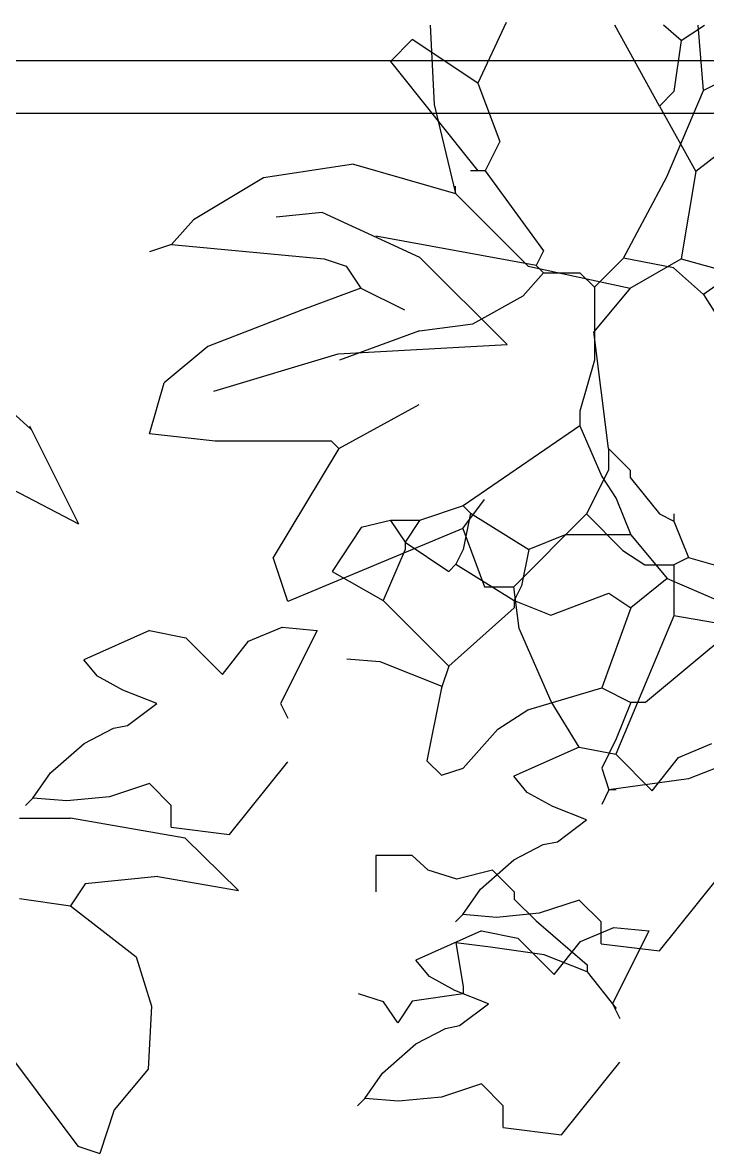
# Model space of a CAD drawing. Header units: millimetres. Extents: x 182 to 305, y 81 to 164.
# Drawn here: x 259.0248 to 259.1549, y 109.4201 to 109.6349 of the extents above; entities that cross this region are included whole.
import ezdxf

# ---------------------------------------------------------------- set-up
doc = ezdxf.new("R2010")
doc.units = ezdxf.units.MM
doc.layers.add('86', color=7, linetype='Continuous')
doc.layers.add('LF', color=7, linetype='Continuous')

msp = doc.modelspace()

# ---------------------------------------------------------------- linework, layer by layer
at = {"layer": '86', "color": 252}
for p, q in [((259.116706, 109.634863), (259.111304, 109.623336)), ((259.116706, 109.634863), (259.111304, 109.623336)), ((259.102224, 109.634407), (259.103024, 109.619336)), ((259.102224, 109.634407), (259.103024, 109.619336)), ((259.145793, 109.61902), (259.137322, 109.634407)), ((259.145793, 109.61902), (259.137322, 109.634407)), ((259.149944, 109.631474), (259.146593, 109.634407)), ((259.149944, 109.631474), (259.146593, 109.634407)), ((259.149944, 109.631474), (259.154341, 109.634407)), ((259.149944, 109.631474), (259.154341, 109.634407)), ((259.154201, 109.621954), (259.153131, 109.634407)), ((259.154201, 109.621954), (259.153131, 109.634407)), ((259.09885, 109.631639), (259.094699, 109.627488)), ((259.09885, 109.631639), (259.094699, 109.627488)), ((259.111304, 109.623336), (259.09885, 109.631639)), ((259.111304, 109.623336), (259.09885, 109.631639)), ((259.149944, 109.631474), (259.148562, 109.621789)), ((259.149944, 109.631474), (259.148562, 109.621789)), ((259.094699, 109.627488), (259.111304, 109.60673)), ((259.094699, 109.627488), (259.111304, 109.60673)), ((259.111304, 109.623336), (259.115456, 109.612264)), ((259.111304, 109.623336), (259.115456, 109.612264)), ((259.147208, 109.605571), (259.154201, 109.621954)), ((259.147208, 109.605571), (259.154201, 109.621954)), ((259.15697, 109.623336), (259.154201, 109.621954)), ((259.15697, 109.623336), (259.154201, 109.621954)), ((259.148562, 109.621789), (259.145793, 109.61902)), ((259.148562, 109.621789), (259.145793, 109.61902)), ((259.103024, 109.619336), (259.107048, 109.602414)), ((259.103024, 109.619336), (259.107048, 109.602414)), ((259.145793, 109.61902), (259.152713, 109.606566)), ((259.145793, 109.61902), (259.152713, 109.606566)), ((259.165168, 109.616255), (259.152713, 109.606566)), ((259.165168, 109.616255), (259.152713, 109.606566)), ((259.115456, 109.612264), (259.112687, 109.60673)), ((259.115456, 109.612264), (259.112687, 109.60673)), ((259.087673, 109.607952), (259.070616, 109.605356)), ((259.087673, 109.607952), (259.070616, 109.605356)), ((259.087673, 109.607952), (259.107048, 109.602414)), ((259.087673, 109.607952), (259.107048, 109.602414)), ((259.070616, 109.605356), (259.057271, 109.597367)), ((259.070616, 109.605356), (259.057271, 109.597367)), ((259.111304, 109.60673), (259.109922, 109.60673)), ((259.111304, 109.60673), (259.109922, 109.60673)), ((259.112687, 109.60673), (259.111304, 109.60673)), ((259.112687, 109.60673), (259.111304, 109.60673)), ((259.112687, 109.60673), (259.123759, 109.591507)), ((259.112687, 109.60673), (259.123759, 109.591507)), ((259.138982, 109.590125), (259.147208, 109.605571)), ((259.138982, 109.590125), (259.147208, 109.605571)), ((259.152713, 109.606566), (259.149944, 109.58996)), ((259.152713, 109.606566), (259.149944, 109.58996)), ((259.107048, 109.602414), (259.107048, 109.603801)), ((259.107048, 109.602414), (259.107048, 109.603801)), ((259.107048, 109.602414), (259.120885, 109.588578)), ((259.107048, 109.602414), (259.120885, 109.588578)), ((259.081699, 109.598768), (259.072973, 109.597883)), ((259.081699, 109.598768), (259.072973, 109.597883)), ((259.100279, 109.590216), (259.081699, 109.598768)), ((259.100279, 109.590216), (259.081699, 109.598768)), ((259.057271, 109.597367), (259.05308, 109.592729)), ((259.057271, 109.597367), (259.05308, 109.592729)), ((259.122376, 109.588742), (259.09193, 109.594276)), ((259.122376, 109.588742), (259.09193, 109.594276)), ((259.05308, 109.592729), (259.048928, 109.591347)), ((259.05308, 109.592729), (259.048928, 109.591347)), ((259.05308, 109.592729), (259.082139, 109.58996)), ((259.05308, 109.592729), (259.082139, 109.58996)), ((259.082139, 109.58996), (259.086291, 109.588578)), ((259.082139, 109.58996), (259.086291, 109.588578)), ((259.116888, 109.5737), (259.100279, 109.590216)), ((259.116888, 109.5737), (259.100279, 109.590216)), ((259.123759, 109.591507), (259.122376, 109.588742)), ((259.123759, 109.591507), (259.122376, 109.588742)), ((259.138982, 109.590125), (259.133444, 109.584591)), ((259.138982, 109.590125), (259.133444, 109.584591)), ((259.148479, 109.588263), (259.138982, 109.590125)), ((259.148479, 109.588263), (259.138982, 109.590125)), ((259.140259, 109.584426), (259.149944, 109.58996)), ((259.140259, 109.584426), (259.149944, 109.58996)), ((259.149944, 109.58996), (259.162818, 109.58645)), ((259.149944, 109.58996), (259.162818, 109.58645)), ((259.16389, 109.590125), (259.154201, 109.583204)), ((259.16389, 109.590125), (259.154201, 109.583204)), ((259.086291, 109.588578), (259.089056, 109.584426)), ((259.086291, 109.588578), (259.089056, 109.584426)), ((259.120885, 109.588578), (259.140259, 109.584426)), ((259.120885, 109.588578), (259.140259, 109.584426)), ((259.122376, 109.588742), (259.123759, 109.587356)), ((259.122376, 109.588742), (259.123759, 109.587356)), ((259.154201, 109.583204), (259.148479, 109.588263)), ((259.154201, 109.583204), (259.148479, 109.588263)), ((259.119884, 109.582937), (259.123759, 109.587356)), ((259.119884, 109.582937), (259.123759, 109.587356)), ((259.123759, 109.587356), (259.130679, 109.587356)), ((259.123759, 109.587356), (259.130679, 109.587356)), ((259.130679, 109.587356), (259.133444, 109.584591)), ((259.130679, 109.587356), (259.133444, 109.584591)), ((259.089056, 109.584426), (259.077988, 109.580275)), ((259.089056, 109.584426), (259.077988, 109.580275)), ((259.089056, 109.584426), (259.097359, 109.580275)), ((259.089056, 109.584426), (259.097359, 109.580275)), ((259.140259, 109.584426), (259.133339, 109.576123)), ((259.140259, 109.584426), (259.133339, 109.576123)), ((259.133444, 109.584591), (259.133444, 109.57075)), ((259.133444, 109.584591), (259.133444, 109.57075)), ((259.154201, 109.583204), (259.168042, 109.561065)), ((259.154201, 109.583204), (259.168042, 109.561065)), ((259.110352, 109.577611), (259.119884, 109.582937)), ((259.110352, 109.577611), (259.119884, 109.582937)), ((259.077988, 109.580275), (259.059996, 109.573355)), ((259.077988, 109.580275), (259.059996, 109.573355)), ((259.100233, 109.576288), (259.110352, 109.577611)), ((259.100233, 109.576288), (259.110352, 109.577611)), ((259.100233, 109.576288), (259.085014, 109.57075)), ((259.100233, 109.576288), (259.085014, 109.57075)), ((259.136108, 109.553984), (259.133339, 109.576123)), ((259.136108, 109.553984), (259.133339, 109.576123)), ((259.059996, 109.573355), (259.051693, 109.566438)), ((259.059996, 109.573355), (259.051693, 109.566438)), ((259.084796, 109.571931), (259.116888, 109.5737)), ((259.084796, 109.571931), (259.116888, 109.5737)), ((259.026367, 109.557624), (259.011157, 109.571433)), ((259.026367, 109.557624), (259.011157, 109.571433)), ((259.061149, 109.564853), (259.084796, 109.571931)), ((259.061149, 109.564853), (259.084796, 109.571931)), ((259.133444, 109.57075), (259.130679, 109.561065)), ((259.133444, 109.57075), (259.130679, 109.561065)), ((259.048928, 109.556749), (259.051693, 109.566438)), ((259.048928, 109.556749), (259.051693, 109.566438)), ((259.084904, 109.553984), (259.100128, 109.562287)), ((259.084904, 109.553984), (259.100128, 109.562287)), ((258.9943, 109.561065), (259.035445, 109.539671)), ((258.9943, 109.561065), (259.035445, 109.539671)), ((259.130679, 109.561065), (259.130679, 109.558296)), ((259.130679, 109.561065), (259.130679, 109.558296)), ((259.026125, 109.558296), (259.035445, 109.539671)), ((259.026125, 109.558296), (259.035445, 109.539671)), ((259.130679, 109.558296), (259.108535, 109.543077)), ((259.130679, 109.558296), (259.108535, 109.543077)), ((259.130679, 109.558296), (259.13483, 109.548611)), ((259.130679, 109.558296), (259.13483, 109.548611)), ((259.061382, 109.555366), (259.048928, 109.556749)), ((259.061382, 109.555366), (259.048928, 109.556749)), ((259.083522, 109.555366), (259.061382, 109.555366)), ((259.083522, 109.555366), (259.061382, 109.555366)), ((259.084904, 109.553984), (259.083522, 109.555366)), ((259.084904, 109.553984), (259.083522, 109.555366)), ((259.084904, 109.553984), (259.07245, 109.533227)), ((259.084904, 109.553984), (259.07245, 109.533227)), ((259.136108, 109.553984), (259.140259, 109.549833)), ((259.136108, 109.553984), (259.136108, 109.549833)), ((259.136108, 109.553984), (259.140259, 109.549833)), ((259.136108, 109.553984), (259.136108, 109.549833)), ((259.136108, 109.549833), (259.131956, 109.54153)), ((259.136108, 109.549833), (259.131956, 109.54153)), ((259.140259, 109.549833), (259.140259, 109.548446)), ((259.140259, 109.549833), (259.140259, 109.548446)), ((259.13483, 109.548611), (259.137595, 109.544459)), ((259.13483, 109.548611), (259.137595, 109.544459)), ((259.140259, 109.548446), (259.145793, 109.54153)), ((259.140259, 109.548446), (259.145793, 109.54153)), ((259.108535, 109.543077), (259.100233, 109.540308)), ((259.108535, 109.543077), (259.100233, 109.540308)), ((259.10843, 109.538761), (259.112582, 109.544295)), ((259.10843, 109.538761), (259.112582, 109.544295)), ((259.108535, 109.543077), (259.109922, 109.54169)), ((259.108535, 109.543077), (259.109922, 109.54169)), ((259.137595, 109.544459), (259.140364, 109.537539)), ((259.137595, 109.544459), (259.140364, 109.537539)), ((259.094699, 109.540308), (259.089165, 109.538925)), ((259.094699, 109.540308), (259.089165, 109.538925)), ((259.100233, 109.540308), (259.094699, 109.540308)), ((259.094699, 109.540308), (259.097468, 109.536156)), ((259.100233, 109.540308), (259.094699, 109.540308)), ((259.094699, 109.540308), (259.097468, 109.536156)), ((259.100233, 109.540308), (259.097468, 109.536156)), ((259.100233, 109.540308), (259.097468, 109.536156)), ((259.109922, 109.54169), (259.108535, 109.534774)), ((259.109922, 109.54169), (259.108535, 109.534774)), ((259.109922, 109.54169), (259.12099, 109.534774)), ((259.109922, 109.54169), (259.12099, 109.534774)), ((259.131956, 109.54153), (259.118116, 109.527689)), ((259.131956, 109.54153), (259.118116, 109.527689)), ((259.131956, 109.54153), (259.138873, 109.534609)), ((259.131956, 109.54153), (259.138873, 109.534609)), ((259.145793, 109.54153), (259.148562, 109.540143)), ((259.145793, 109.54153), (259.148562, 109.540143)), ((259.148562, 109.54153), (259.148562, 109.540143)), ((259.148562, 109.54153), (259.148562, 109.540143)), ((259.10843, 109.538761), (259.075219, 109.524924)), ((259.10843, 109.538761), (259.075219, 109.524924)), ((259.089165, 109.538925), (259.083627, 109.530622)), ((259.089165, 109.538925), (259.083627, 109.530622)), ((259.10843, 109.538761), (259.112582, 109.527689)), ((259.10843, 109.538761), (259.112582, 109.527689)), ((259.148562, 109.540143), (259.151327, 109.533227)), ((259.148562, 109.540143), (259.151327, 109.533227)), ((259.097468, 109.536156), (259.097468, 109.534774)), ((259.097468, 109.536156), (259.105771, 109.530622)), ((259.097468, 109.536156), (259.097468, 109.534774)), ((259.097468, 109.536156), (259.105771, 109.530622)), ((259.12791, 109.537539), (259.12099, 109.534774)), ((259.12791, 109.537539), (259.12099, 109.534774)), ((259.140364, 109.537539), (259.12791, 109.537539)), ((259.140364, 109.537539), (259.12791, 109.537539)), ((259.140364, 109.537539), (259.147285, 109.529236)), ((259.140364, 109.537539), (259.147285, 109.529236)), ((259.097468, 109.534774), (259.093316, 109.525085)), ((259.097468, 109.534774), (259.093316, 109.525085)), ((259.108535, 109.534774), (259.107153, 109.532005)), ((259.108535, 109.534774), (259.107153, 109.532005)), ((259.12099, 109.534774), (259.119607, 109.527854)), ((259.12099, 109.534774), (259.119607, 109.527854)), ((259.138873, 109.534609), (259.143024, 109.53184)), ((259.138873, 109.534609), (259.143024, 109.53184)), ((259.075219, 109.524924), (259.07245, 109.533227)), ((259.075219, 109.524924), (259.07245, 109.533227)), ((259.105771, 109.530622), (259.107153, 109.532005)), ((259.105771, 109.530622), (259.107153, 109.532005)), ((259.107153, 109.532005), (259.118225, 109.525085)), ((259.107153, 109.532005), (259.118225, 109.525085)), ((259.143024, 109.53184), (259.148562, 109.53184)), ((259.143024, 109.53184), (259.148562, 109.53184)), ((259.151327, 109.533227), (259.148562, 109.53184)), ((259.151327, 109.533227), (259.148562, 109.53184)), ((259.148562, 109.53184), (259.148562, 109.522155)), ((259.148562, 109.53184), (259.148562, 109.522155)), ((259.151327, 109.533227), (259.161016, 109.530458)), ((259.151327, 109.533227), (259.161016, 109.530458)), ((259.083627, 109.530622), (259.093316, 109.525085)), ((259.083627, 109.530622), (259.093316, 109.525085)), ((259.112582, 109.527689), (259.118116, 109.527689)), ((259.112582, 109.527689), (259.118116, 109.527689)), ((259.119164, 109.519745), (259.118116, 109.527689)), ((259.119164, 109.519745), (259.118116, 109.527689)), ((259.119607, 109.527854), (259.118225, 109.525085)), ((259.119607, 109.527854), (259.118225, 109.525085)), ((259.147285, 109.529236), (259.140364, 109.523702)), ((259.147285, 109.529236), (259.140364, 109.523702)), ((259.147285, 109.529236), (259.15697, 109.525085)), ((259.147285, 109.529236), (259.15697, 109.525085)), ((259.125141, 109.52232), (259.136213, 109.526471)), ((259.125141, 109.52232), (259.136213, 109.526471)), ((259.136213, 109.526471), (259.140364, 109.523702)), ((259.136213, 109.526471), (259.140364, 109.523702)), ((259.093316, 109.525085), (259.105771, 109.51263)), ((259.093316, 109.525085), (259.105771, 109.51263)), ((259.118225, 109.523702), (259.105771, 109.51263)), ((259.118225, 109.523702), (259.105771, 109.51263)), ((259.118225, 109.525085), (259.118225, 109.523702)), ((259.118225, 109.525085), (259.125141, 109.52232)), ((259.118225, 109.525085), (259.118225, 109.523702)), ((259.118225, 109.525085), (259.125141, 109.52232)), ((259.140364, 109.523702), (259.13483, 109.508479)), ((259.140364, 109.523702), (259.13483, 109.508479)), ((259.148562, 109.522155), (259.13749, 109.495864)), ((259.148562, 109.522155), (259.13749, 109.495864)), ((259.156274, 109.52081), (259.148562, 109.522155)), ((259.156274, 109.52081), (259.148562, 109.522155)), ((259.048924, 109.519356), (259.03647, 109.513823)), ((259.048924, 109.519356), (259.03647, 109.513823)), ((259.048924, 109.519356), (259.055844, 109.517974)), ((259.048924, 109.519356), (259.055844, 109.517974)), ((259.067766, 109.517357), (259.07412, 109.52002)), ((259.067766, 109.517357), (259.07412, 109.52002)), ((259.080753, 109.519356), (259.073833, 109.50552)), ((259.080753, 109.519356), (259.073833, 109.50552)), ((259.07412, 109.52002), (259.080753, 109.519356)), ((259.07412, 109.52002), (259.080753, 109.519356)), ((259.125264, 109.505899), (259.119164, 109.519745)), ((259.125264, 109.505899), (259.119164, 109.519745)), ((259.159739, 109.519551), (259.143133, 109.505714)), ((259.159739, 109.519551), (259.143133, 109.505714)), ((259.055844, 109.517974), (259.062765, 109.511054)), ((259.055844, 109.517974), (259.062765, 109.511054)), ((259.062765, 109.511054), (259.067766, 109.517357)), ((259.062765, 109.511054), (259.067766, 109.517357)), ((259.039043, 109.5107), (259.03647, 109.513823)), ((259.039043, 109.5107), (259.03647, 109.513823)), ((259.086396, 109.514017), (259.092671, 109.513488)), ((259.086396, 109.514017), (259.092671, 109.513488)), ((259.092671, 109.513488), (259.104491, 109.508783)), ((259.092671, 109.513488), (259.104491, 109.508783)), ((259.105771, 109.51263), (259.104384, 109.508479)), ((259.105771, 109.51263), (259.104384, 109.508479)), ((259.043873, 109.508037), (259.039043, 109.5107)), ((259.043873, 109.508037), (259.039043, 109.5107)), ((259.050311, 109.50552), (259.043873, 109.508037)), ((259.050311, 109.50552), (259.043873, 109.508037)), ((259.104384, 109.508479), (259.101619, 109.494642)), ((259.104384, 109.508479), (259.101619, 109.494642)), ((259.120802, 109.504325), (259.13483, 109.508479)), ((259.120802, 109.504325), (259.13483, 109.508479)), ((259.13483, 109.508479), (259.140364, 109.505714)), ((259.13483, 109.508479), (259.140364, 109.505714)), ((259.13057, 109.497247), (259.125264, 109.505899)), ((259.13057, 109.497247), (259.125264, 109.505899)), ((259.044773, 109.501368), (259.050311, 109.50552)), ((259.044773, 109.501368), (259.050311, 109.50552)), ((259.073833, 109.50552), (259.075219, 109.502751)), ((259.073833, 109.50552), (259.075219, 109.502751)), ((259.115129, 109.50061), (259.120802, 109.504325)), ((259.115129, 109.50061), (259.120802, 109.504325)), ((259.140364, 109.505714), (259.137595, 109.498794)), ((259.140364, 109.505714), (259.137595, 109.498794)), ((259.143133, 109.505714), (259.140364, 109.505714)), ((259.143133, 109.505714), (259.140364, 109.505714)), ((259.036502, 109.497918), (259.042094, 109.500847)), ((259.036502, 109.497918), (259.042094, 109.500847)), ((259.042094, 109.500847), (259.044773, 109.501368)), ((259.042094, 109.500847), (259.044773, 109.501368)), ((259.108535, 109.49326), (259.115129, 109.50061)), ((259.108535, 109.49326), (259.115129, 109.50061)), ((259.030147, 109.492326), (259.036502, 109.497918)), ((259.030147, 109.492326), (259.036502, 109.497918)), ((259.137595, 109.498794), (259.13483, 109.49326)), ((259.137595, 109.498794), (259.13483, 109.49326)), ((259.149412, 109.495247), (259.155766, 109.49791)), ((259.149412, 109.495247), (259.155766, 109.49791)), ((259.13057, 109.497247), (259.118116, 109.491713)), ((259.13057, 109.497247), (259.118116, 109.491713)), ((259.13057, 109.497247), (259.13749, 109.495864)), ((259.13057, 109.497247), (259.13749, 109.495864)), ((259.13749, 109.495864), (259.144411, 109.488944)), ((259.13749, 109.495864), (259.144411, 109.488944)), ((259.144411, 109.488944), (259.149412, 109.495247)), ((259.144411, 109.488944), (259.149412, 109.495247)), ((259.165718, 109.496896), (259.151297, 109.4912)), ((259.165718, 109.496896), (259.151297, 109.4912)), ((259.064147, 109.480611), (259.075219, 109.494448)), ((259.064147, 109.480611), (259.075219, 109.494448)), ((259.101619, 109.494642), (259.104384, 109.491873)), ((259.101619, 109.494642), (259.104384, 109.491873)), ((259.104384, 109.491873), (259.108535, 109.49326)), ((259.104384, 109.491873), (259.108535, 109.49326)), ((259.13483, 109.49326), (259.136213, 109.489108)), ((259.13483, 109.49326), (259.136213, 109.489108)), ((259.026783, 109.487528), (259.030147, 109.492326)), ((259.026783, 109.487528), (259.030147, 109.492326)), ((259.120689, 109.48859), (259.118116, 109.491713)), ((259.120689, 109.48859), (259.118116, 109.491713)), ((259.151297, 109.4912), (259.136213, 109.489108)), ((259.151297, 109.4912), (259.136213, 109.489108)), ((259.048924, 109.490297), (259.041331, 109.487799)), ((259.048924, 109.490297), (259.041331, 109.487799)), ((259.053075, 109.486145), (259.048924, 109.490297)), ((259.053075, 109.486145), (259.048924, 109.490297)), ((259.136213, 109.489108), (259.13483, 109.486339)), ((259.136213, 109.489108), (259.13483, 109.486339)), ((259.137595, 109.489108), (259.136213, 109.489108)), ((259.137595, 109.489108), (259.136213, 109.489108)), ((259.026785, 109.487528), (259.025402, 109.486145)), ((259.026785, 109.487528), (259.025402, 109.486145)), ((259.033197, 109.487001), (259.026783, 109.487528)), ((259.033197, 109.487001), (259.026783, 109.487528)), ((259.041331, 109.487799), (259.033197, 109.487001)), ((259.041331, 109.487799), (259.033197, 109.487001)), ((259.125519, 109.485927), (259.120689, 109.48859)), ((259.125519, 109.485927), (259.120689, 109.48859)), ((259.053075, 109.481994), (259.053075, 109.486145)), ((259.053075, 109.481994), (259.053075, 109.486145)), ((259.131956, 109.48341), (259.125519, 109.485927)), ((259.131956, 109.48341), (259.125519, 109.485927)), ((259.024245, 109.483706), (259.03393, 109.483706)), ((259.024245, 109.483706), (259.03393, 109.483706)), ((259.055691, 109.479962), (259.03393, 109.483706)), ((259.055691, 109.479962), (259.03393, 109.483706)), ((259.126418, 109.479259), (259.131956, 109.48341)), ((259.126418, 109.479259), (259.131956, 109.48341)), ((259.053075, 109.481994), (259.064147, 109.480611)), ((259.053075, 109.481994), (259.064147, 109.480611)), ((259.065858, 109.469977), (259.055691, 109.479962)), ((259.065858, 109.469977), (259.055691, 109.479962)), ((259.118147, 109.475808), (259.123739, 109.478738)), ((259.118147, 109.475808), (259.123739, 109.478738)), ((259.123739, 109.478738), (259.126418, 109.479259)), ((259.123739, 109.478738), (259.126418, 109.479259)), ((259.09885, 109.476654), (259.09193, 109.476654)), ((259.09193, 109.476654), (259.09193, 109.469734)), ((259.09885, 109.476654), (259.09193, 109.476654)), ((259.09193, 109.476654), (259.09193, 109.469734)), ((259.101891, 109.473864), (259.09885, 109.476654)), ((259.101891, 109.473864), (259.09885, 109.476654)), ((259.111793, 109.470216), (259.118147, 109.475808)), ((259.111793, 109.470216), (259.118147, 109.475808)), ((259.107328, 109.472131), (259.101891, 109.473864)), ((259.107328, 109.472131), (259.101891, 109.473864)), ((259.114073, 109.473885), (259.107328, 109.472131)), ((259.114073, 109.473885), (259.107328, 109.472131)), ((259.116838, 109.471116), (259.114073, 109.473885)), ((259.116838, 109.471116), (259.114073, 109.473885)), ((259.050536, 109.472639), (259.036699, 109.471252)), ((259.050536, 109.472639), (259.036699, 109.471252)), ((259.050536, 109.472639), (259.065858, 109.469977)), ((259.050536, 109.472639), (259.065858, 109.469977)), ((259.145793, 109.458502), (259.156865, 109.472338)), ((259.145793, 109.458502), (259.156865, 109.472338)), ((259.036699, 109.471252), (259.03393, 109.467101)), ((259.036699, 109.471252), (259.03393, 109.467101)), ((259.108429, 109.465418), (259.111793, 109.470216)), ((259.108429, 109.465418), (259.111793, 109.470216)), ((259.116838, 109.471116), (259.118225, 109.469734)), ((259.116838, 109.471116), (259.118225, 109.469734)), ((259.118225, 109.469734), (259.118225, 109.468351)), ((259.118225, 109.469734), (259.118225, 109.468351)), ((259.024245, 109.468487), (259.03393, 109.467101)), ((259.024245, 109.468487), (259.03393, 109.467101)), ((259.118225, 109.468351), (259.122376, 109.4642)), ((259.118225, 109.468351), (259.122376, 109.4642)), ((259.13057, 109.468187), (259.122977, 109.46569)), ((259.13057, 109.468187), (259.122977, 109.46569)), ((259.134721, 109.464035), (259.13057, 109.468187)), ((259.134721, 109.464035), (259.13057, 109.468187)), ((259.03393, 109.467101), (259.046384, 109.457415)), ((259.03393, 109.467101), (259.046384, 109.457415)), ((259.10843, 109.465418), (259.107048, 109.464035)), ((259.10843, 109.465418), (259.107048, 109.464035)), ((259.114843, 109.464891), (259.108429, 109.465418)), ((259.114843, 109.464891), (259.108429, 109.465418)), ((259.122977, 109.46569), (259.114843, 109.464891)), ((259.122977, 109.46569), (259.114843, 109.464891)), ((259.122376, 109.4642), (259.132061, 109.455897)), ((259.122376, 109.4642), (259.132061, 109.455897)), ((259.130813, 109.460314), (259.137167, 109.462977)), ((259.130813, 109.460314), (259.137167, 109.462977)), ((259.134721, 109.459884), (259.134721, 109.464035)), ((259.134721, 109.459884), (259.134721, 109.464035)), ((259.137167, 109.462977), (259.1438, 109.462313)), ((259.137167, 109.462977), (259.1438, 109.462313)), ((259.111971, 109.462313), (259.099517, 109.456779)), ((259.111971, 109.462313), (259.099517, 109.456779)), ((259.111971, 109.462313), (259.118891, 109.460931)), ((259.111971, 109.462313), (259.118891, 109.460931)), ((259.118891, 109.460931), (259.125812, 109.45401)), ((259.118891, 109.460931), (259.125812, 109.45401)), ((259.1438, 109.462313), (259.136879, 109.448477)), ((259.1438, 109.462313), (259.136879, 109.448477)), ((259.107153, 109.460049), (259.108535, 109.451746)), ((259.113711, 109.459253), (259.107153, 109.460049)), ((259.107153, 109.460049), (259.108535, 109.451746)), ((259.113711, 109.459253), (259.107153, 109.460049)), ((259.123876, 109.457767), (259.113711, 109.459253)), ((259.123876, 109.457767), (259.113711, 109.459253)), ((259.125812, 109.45401), (259.130813, 109.460314)), ((259.125812, 109.45401), (259.130813, 109.460314)), ((259.134721, 109.459884), (259.145793, 109.458502)), ((259.134721, 109.459884), (259.145793, 109.458502)), ((259.046384, 109.457415), (259.049337, 109.448008)), ((259.046384, 109.457415), (259.049337, 109.448008)), ((259.10209, 109.453657), (259.099517, 109.456779)), ((259.10209, 109.453657), (259.099517, 109.456779)), ((259.132061, 109.454511), (259.123876, 109.457767)), ((259.132061, 109.454511), (259.123876, 109.457767)), ((259.132061, 109.455897), (259.132061, 109.454511)), ((259.132061, 109.455897), (259.132061, 109.454511)), ((259.132061, 109.454511), (259.137595, 109.447594)), ((259.132061, 109.454511), (259.137595, 109.447594)), ((259.10692, 109.450994), (259.10209, 109.453657)), ((259.10692, 109.450994), (259.10209, 109.453657)), ((259.093381, 109.448851), (259.088653, 109.450337)), ((259.093381, 109.448851), (259.088653, 109.450337)), ((259.108535, 109.450359), (259.09885, 109.448977)), ((259.108535, 109.450359), (259.09885, 109.448977)), ((259.113357, 109.448477), (259.10692, 109.450994)), ((259.113357, 109.448477), (259.10692, 109.450994)), ((259.108535, 109.451746), (259.108535, 109.450359)), ((259.108535, 109.451746), (259.108535, 109.450359)), ((259.049337, 109.448008), (259.048701, 109.436025)), ((259.049337, 109.448008), (259.048701, 109.436025)), ((259.096081, 109.444825), (259.093381, 109.448851)), ((259.096081, 109.444825), (259.093381, 109.448851)), ((259.09885, 109.448977), (259.096081, 109.444825)), ((259.09885, 109.448977), (259.096081, 109.444825)), ((259.107819, 109.444325), (259.113357, 109.448477)), ((259.107819, 109.444325), (259.113357, 109.448477)), ((259.136879, 109.448477), (259.138266, 109.445708)), ((259.136879, 109.448477), (259.138266, 109.445708)), ((259.018711, 109.443579), (259.035316, 109.421435)), ((259.018711, 109.443579), (259.035316, 109.421435)), ((259.099548, 109.440875), (259.10514, 109.443804)), ((259.099548, 109.440875), (259.10514, 109.443804)), ((259.10514, 109.443804), (259.107819, 109.444325)), ((259.10514, 109.443804), (259.107819, 109.444325)), ((259.093194, 109.435283), (259.099548, 109.440875)), ((259.093194, 109.435283), (259.099548, 109.440875)), ((259.127194, 109.423568), (259.138266, 109.437405)), ((259.127194, 109.423568), (259.138266, 109.437405)), ((259.048701, 109.436025), (259.042233, 109.428356)), ((259.048701, 109.436025), (259.042233, 109.428356)), ((259.08983, 109.430484), (259.093194, 109.435283)), ((259.08983, 109.430484), (259.093194, 109.435283)), ((259.111971, 109.433253), (259.104378, 109.430756)), ((259.111971, 109.433253), (259.104378, 109.430756)), ((259.116122, 109.429102), (259.111971, 109.433253)), ((259.116122, 109.429102), (259.111971, 109.433253)), ((259.104378, 109.430756), (259.096244, 109.429957)), ((259.104378, 109.430756), (259.096244, 109.429957)), ((259.089831, 109.430484), (259.088449, 109.429102)), ((259.089831, 109.430484), (259.088449, 109.429102)), ((259.096244, 109.429957), (259.08983, 109.430484)), ((259.096244, 109.429957), (259.08983, 109.430484)), ((259.116122, 109.42495), (259.116122, 109.429102)), ((259.116122, 109.42495), (259.116122, 109.429102)), ((259.042233, 109.428356), (259.039468, 109.420053)), ((259.042233, 109.428356), (259.039468, 109.420053)), ((259.116122, 109.42495), (259.127194, 109.423568)), ((259.116122, 109.42495), (259.127194, 109.423568)), ((259.035316, 109.421435), (259.039468, 109.420053)), ((259.035316, 109.421435), (259.039468, 109.420053))]:
    msp.add_line(p, q, dxfattribs=at)
at = {"layer": 'LF', "color": 252}
for p, q in [((260.94902, 109.627592), (255.036942, 109.627592)), ((260.950801, 109.617592), (255.036942, 109.617592))]:
    msp.add_line(p, q, dxfattribs=at)

doc.saveas('drawing.dxf')
